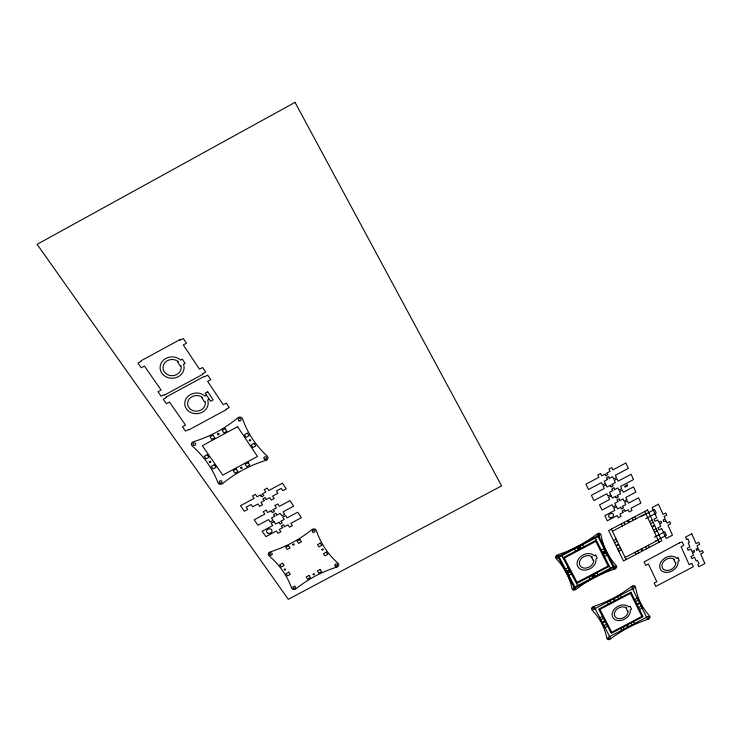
<?xml version="1.0" encoding="UTF-8"?>
<svg xmlns="http://www.w3.org/2000/svg" width="742" height="742" viewBox="0 0 742 742"><rect width="100%" height="100%" fill="white"/><g stroke="black" fill="none" stroke-linecap="round" stroke-linejoin="round"><path stroke-width="1.11" d="M206.545 395.226L204.987 396.07A11.742 10.332 -4.7 0 0 185.852 399.131A11.742 10.332 -4.7 0 0 195.665 413.674A11.742 10.332 -4.7 0 0 207.667 400.049L209.225 399.205M612.382 531.272L645.837 513.603M563.02 557.78L596.345 540.185M640.708 516.766L654.574 509.448L656.234 513.084L645.716 518.639M613.523 540.566L616.222 539.146M649.528 521.57L652.227 520.142M614.571 542.699L617.261 541.28M650.53 523.731L653.229 522.303M565.497 569.031L568.187 567.621M601.317 550.137L604.007 548.718M566.6 571.127L569.281 569.708M602.374 552.252L605.064 550.842M567.148 572.165L569.828 570.756M602.903 553.309L605.593 551.9M567.704 573.204L570.375 571.794M603.432 554.367L606.112 552.948M617.687 549.071L620.368 547.652M653.507 530.178L656.197 528.758M568.799 575.291L571.47 573.881M604.48 556.472L607.16 555.062M618.717 551.176L621.397 549.766M654.5 532.32L657.189 530.901M654.351 537.254L664.767 531.764L666.39 535.316L655.622 540.983M625.154 557.474L658.108 540.111M576.534 583.527L609.358 566.229M599.879 617.798L602.476 616.435M634.614 599.564L637.22 598.191M600.899 619.765L603.496 618.401M635.597 601.558L638.203 600.185M603.96 625.636L606.548 624.272M638.528 607.494L641.125 606.131M604.971 627.584L607.559 626.22M639.502 609.47L642.099 608.106M561.907 555.665L577.61 585.577M574.521 548.997L575.625 551.13M588.944 576.988L590.011 579.048M577.23 547.568L578.324 549.701M591.606 575.588L592.663 577.647M579.929 546.14L581.023 548.273M594.268 574.187L595.325 576.246M607.271 602.152L608.301 604.146M620.702 628.372L621.685 630.301M578.584 546.854L579.678 548.987M592.932 574.883L593.99 576.951M582.637 544.711L583.731 546.854M596.93 572.778L597.978 574.846M609.896 600.77L610.916 602.773M623.28 627.018L624.263 628.956M617.752 596.642L618.763 598.646M631.015 622.965L631.989 624.903M620.377 595.269L621.379 597.273M633.594 621.611L634.568 623.549M595.269 538.043L610.397 568.307M611.334 529.111L626.174 559.561M621.277 523.852L622.325 526.022M634.948 552.317L635.95 554.413M623.994 522.424L625.033 524.594M637.619 550.907L638.621 553.003M632.138 518.12L633.167 520.29M645.633 546.687L646.625 548.792M634.855 516.682L635.885 518.862M648.304 545.277L649.296 547.383M644.826 511.414L659.091 542.226M567.769 571.563C569.439 573.362 569.327 569.151 567.769 571.516M209.272 461.886C211.118 464.381 211.22 459.344 209.272 461.886M217.601 434.042C219.261 436.667 219.864 431.436 217.601 434.042M578.398 548.023C580.188 549.803 579.947 545.518 578.408 547.986M592.747 576.024C594.657 577.647 593.99 573.659 592.765 575.931M240.668 467.877C242.476 470.372 242.653 465.225 240.668 467.877M249.247 440.349C251.167 442.826 251.111 437.734 249.247 440.294M603.524 552.707C605.416 554.395 604.786 550.286 603.534 552.66M603.033 622.13C604.776 623.725 604.396 619.885 603.042 622.093M613.634 599.814C615.415 601.447 614.988 597.412 613.634 599.814M616.76 545.287C618.448 547.086 618.281 542.838 616.76 545.24M627.862 521.459C629.68 523.24 629.244 518.964 627.862 521.459M626.944 626.062C628.864 627.547 628.038 623.79 626.953 626.025M284.223 569.606C286.282 571.655 285.707 567.203 284.232 569.559M637.675 603.951C639.521 605.491 638.825 601.697 637.684 603.867M641.413 549.952C643.258 551.64 642.711 547.522 641.413 549.952M292.775 544.535C294.305 546.835 294.917 542.124 292.775 544.535M652.654 526.347C654.463 528.072 654.054 523.945 652.663 526.31M313.105 574.364C315.081 576.404 314.58 571.98 313.105 574.308M321.861 549.544C323.447 551.77 323.79 547.262 321.861 549.497M295.047 102.359L37.1 244.331L288.286 599.323L501.583 485.88L295.047 102.359M179.805 339.697L140.822 360.9L141.156 361.363L137.993 363.079L141.258 367.763L144.412 366.047L161.088 390.014L157.981 391.693L161.153 396.228L164.251 394.549L164.566 395.004L202.872 374.237L202.566 373.782L205.673 372.094L202.612 367.494L199.496 369.182L183.293 344.909L186.446 343.194L183.293 338.454L180.13 340.17L179.805 339.697M178.154 361.521L177.486 361.873L180.287 366.01L180.946 365.648A9.108 8.106 -1 0 1 171.337 375.684A9.108 8.106 -1 0 1 163.722 364.433A9.108 8.106 -1 0 1 178.154 361.521M182.328 359.249L180.733 360.12A12.02 10.703 -1 0 0 161.172 363.144A12.02 10.703 -1 0 0 171.365 378.262A12.02 10.703 -1 0 0 183.524 364.248L185.11 363.385L182.328 359.249M204.282 376.361L166.023 397.091L166.338 397.545L163.24 399.224L166.375 403.713L169.473 402.043L185.509 425.092L182.458 426.743L185.509 431.102L188.551 429.46L188.858 429.896L226.458 409.575L226.171 409.139L229.222 407.488L226.273 403.064L223.212 404.715L207.63 381.369L210.728 379.691L207.695 375.127L204.588 376.815L204.282 376.361M207.741 391.785L205.172 393.186L210.598 401.237L213.158 399.855L207.741 391.785M202.455 397.443L201.796 397.795L204.486 401.774L205.144 401.422A8.904 7.828 -4.7 0 1 195.656 411.179A8.904 7.828 -4.7 0 1 188.338 400.355A8.904 7.828 -4.7 0 1 202.455 397.443M213.047 435.202L210.023 436.834L211.795 439.422L214.818 437.789L213.047 435.202M225.16 428.672L222.136 430.304L223.889 432.892L226.913 431.26L225.16 428.672M237.579 426.687L202.325 445.701L222.767 475.13L257.465 456.469L237.579 426.687M207.231 454.753L204.226 456.367L205.998 458.899L208.994 457.285L207.231 454.753M247.346 433.133L244.331 434.756L246.047 437.326L249.052 435.702L247.346 433.133M214.252 464.854L211.266 466.458L213.019 468.963L215.996 467.358L214.252 464.854M254.154 443.373L251.158 444.987L252.846 447.519L255.842 445.914L254.154 443.373M236.216 469.037L233.238 470.632L234.945 473.118L237.913 471.522L236.216 469.037M248.106 462.637L245.129 464.242L246.817 466.727L249.794 465.132L248.106 462.637M255.424 494.376L252.493 495.953L254.154 498.364L240.501 505.682L244.387 511.247L247.791 509.429L246.205 507.157L251.074 504.551L252.642 506.823L257.993 503.957L259.626 506.35L262.538 504.792L260.906 502.399L264.551 500.442L262.872 499.162L264.653 497.659L265.525 497.743L266.016 499.663L269.661 497.706L271.284 500.099L274.197 498.541L272.583 496.138L277.935 493.272L276.395 490.972L281.264 488.357L282.804 490.657L286.208 488.83L282.461 483.181L268.78 490.508L267.148 488.088L264.217 489.664L265.859 492.085L262.195 494.042L263.883 495.331L262.102 496.834L260.618 495.851L261.212 495.535L260.73 494.831L257.075 496.788L255.424 494.376M266.109 510.162L263.197 511.72L264.829 514.085L254.2 519.78L258.003 525.253L268.595 519.586L270.209 521.932L273.093 520.383L271.489 518.037L275.106 516.098L273.446 514.846L275.217 513.362L276.07 513.436L276.553 515.328L280.17 513.39L281.756 515.746L284.65 514.197L283.064 511.841L293.674 506.165L289.983 500.618L279.335 506.313L277.731 503.939L274.818 505.497L276.432 507.871L272.806 509.81L274.466 511.08L272.694 512.564L271.229 511.6L271.822 511.284L271.349 510.589L267.723 512.537L266.109 510.162M274.002 521.709L271.108 523.249L272.713 525.586L262.158 531.235L265.905 536.642L276.432 531.012L278.027 533.322L280.893 531.791L279.307 529.473L282.897 527.553L281.255 526.319L283.017 524.844L283.871 524.919L284.334 526.783L287.933 524.863L289.501 527.191L292.376 525.651L290.808 523.323L301.354 517.684L297.709 512.212L287.126 517.879L285.549 515.532L282.656 517.072L284.242 519.419L280.643 521.348L282.285 522.591L280.522 524.065L279.075 523.11L279.66 522.795L279.196 522.118L275.597 524.047L274.002 521.709M288.527 545.667L285.679 547.188L287.247 549.46L290.085 547.939L288.527 545.667M299.926 539.582L297.078 541.103L298.618 543.385L301.465 541.864L299.926 539.582M282.554 563.261L279.725 564.773L281.283 567.009L284.112 565.497L282.554 563.261M320.312 543.125L317.474 544.637L318.986 546.9L321.815 545.389L320.312 543.125M288.749 572.165L285.939 573.668L287.479 575.875L290.289 574.373L288.749 572.165M326.313 552.15L323.493 553.653L324.987 555.888L327.797 554.395L326.313 552.15M308.941 575.477L306.149 576.97L307.652 579.159L310.444 577.675L308.941 575.477M320.145 569.513L317.344 571.006L318.837 573.204L321.638 571.72L320.145 569.513M600.612 473.507L597.82 474.991L598.924 477.282L585.92 484.174L588.517 489.479L601.484 482.615L602.569 484.888L605.351 483.422L604.257 481.141L607.735 479.304L606.437 478.08L608.217 476.661L608.969 476.735L609.126 478.562L612.595 476.716L613.68 479.007L616.454 477.533L615.378 475.251L628.363 468.36L625.886 462.98L612.864 469.89L611.779 467.581L608.987 469.065L610.072 471.374L606.585 473.22L607.884 474.444L606.103 475.872L604.943 474.926L605.509 474.63L605.194 473.962L601.706 475.808L600.612 473.507M605.982 484.739L603.209 486.205L604.294 488.468L591.374 495.313L593.943 500.553L606.817 493.736L607.893 495.981L610.657 494.524L609.581 492.271L613.031 490.443L611.751 489.238L613.523 487.828L614.265 487.911L614.413 489.711L617.873 487.884L618.93 490.137L621.694 488.681L620.637 486.418L633.538 479.582L631.09 474.277L618.142 481.131L617.075 478.859L614.302 480.324L615.378 482.597L611.909 484.433L613.189 485.648L611.427 487.058L610.276 486.131L610.842 485.834L610.527 485.166L607.058 487.002L605.982 484.739M627.185 484.934L624.671 486.27L625.07 487.114L627.574 485.787L627.185 484.934M611.278 495.823L608.523 497.279L609.599 499.514L599.508 504.857L602.031 510.032L612.094 504.718L613.152 506.934L615.897 505.478L614.83 503.262L618.262 501.444L617.001 500.256L618.754 498.865L619.496 498.939L619.635 500.72L623.076 498.902L624.124 501.128L626.869 499.681L625.821 497.455L635.894 492.122L633.473 486.882L623.363 492.234L622.306 489.98L619.551 491.445L620.609 493.69L617.168 495.508L618.438 496.704L616.676 498.105L615.535 497.186L616.101 496.89L615.786 496.24L612.345 498.058L611.278 495.823M616.491 506.73L613.755 508.177L614.812 510.385L604.786 515.69L607.281 520.801L617.279 515.523L618.327 517.712L621.054 516.274L620.006 514.076L623.419 512.277L622.158 511.108L623.911 509.717L624.643 509.791L624.783 511.553L628.196 509.754L629.235 511.952L631.961 510.505L630.923 508.307L640.94 503.02L638.547 497.845L628.502 503.15L627.454 500.933L624.718 502.38L625.766 504.597L622.343 506.415L623.595 507.593L621.842 508.975L620.72 508.075L620.971 507.138L617.548 508.947L616.491 506.73M598.525 535.418L557.928 556.852L574.429 588.128L614.293 567.129L598.525 535.418M647.543 509.977L608.616 530.539L623.512 560.961L661.762 540.816L647.543 509.977M658.46 504.217L652.107 507.574L656.772 517.749L654.064 519.177L655.056 521.338L657.755 519.919L658.998 522.618L660.593 521.227L661.243 521.431L661.484 523.184L659.49 523.694L660.714 526.384L658.024 527.803L659.007 529.946L661.697 528.527L666.242 538.46L672.484 535.168L667.976 525.215L670.666 523.796L669.692 521.645L667.002 523.073L665.778 520.374L665.194 521.227L663.534 521.561L663.292 519.799L665.286 519.298L664.062 516.59L666.77 515.161L665.787 512.991L663.079 514.419L658.46 504.217M597.987 536.605L559.208 557.084L574.957 586.978L613.059 566.907L597.987 536.605M595.798 541.382L564.291 558.012L577.063 582.368L608.125 566.007L595.798 541.382M592.125 556.964L591.559 557.261L593.146 560.377L593.711 560.08A7.541 5.862 -28.9 0 1 584.798 568.149A7.541 5.862 -28.9 0 1 580.485 559.663A7.541 5.862 -28.9 0 1 592.125 556.964M595.705 555.072L594.333 555.795A9.952 7.735 -28.9 0 0 578.686 558.745A9.952 7.735 -28.9 0 0 584.455 570.153A9.952 7.735 -28.9 0 0 595.919 558.912L597.273 558.197L595.705 555.072M691.757 533.804L685.543 537.078L686.638 539.536L687.908 538.868L689.466 542.365L688.196 543.033L689.902 546.863L687.259 548.264L688.186 550.341L690.83 548.95L691.989 551.547L694.197 550.388L694.401 552.085L692.453 552.586L693.603 555.164L690.969 556.556L691.887 558.615L694.521 557.233L696.209 560.998L697.461 560.34L698.973 563.753L697.721 564.412L698.788 566.786L704.9 563.577L700.671 554.005L703.314 552.614L702.405 550.545L699.762 551.937L698.621 549.34L696.413 550.499L696.209 548.811L698.157 548.301L697.016 545.704L699.66 544.313L698.741 542.216L696.089 543.617L691.757 533.804M679.357 542.931L644.084 561.926L645.735 565.376L648.378 563.985L656.8 581.7L654.184 583.073L655.789 586.43L693.325 566.721L691.794 563.317L689.17 564.699L681.082 546.78L683.744 545.379L682.176 541.883L679.357 542.931M674.432 559.524L673.875 559.811L675.276 562.863L675.832 562.575A7.42 5.621 -31.6 0 1 666.928 570.487A7.42 5.621 -31.6 0 1 663.125 562.176A7.42 5.621 -31.6 0 1 674.432 559.524M677.947 557.669L676.611 558.374A9.794 7.411 -31.6 0 0 661.419 561.277A9.794 7.411 -31.6 0 0 666.52 572.444A9.794 7.411 -31.6 0 0 678.002 561.434L679.338 560.729L677.947 557.669M632.611 588.833L595.056 608.57L609.683 636.599L646.597 617.242L632.611 588.833M630.988 592.227L598.711 609.182L611.25 633.325L643.054 616.648L630.988 592.227M630.44 593.359L599.926 609.386L611.779 632.23L641.876 616.454L630.44 593.359M626.665 608.088L626.109 608.375L627.584 611.297L628.131 611.009A7.299 5.491 -28.8 0 1 619.44 618.726A7.299 5.491 -28.8 0 1 615.443 610.768A7.299 5.491 -28.8 0 1 626.665 608.088M630.125 606.27L628.799 606.965A9.627 7.244 -28.8 0 0 613.727 609.924A9.627 7.244 -28.8 0 0 619.078 620.618A9.627 7.244 -28.8 0 0 630.264 609.896L631.581 609.201L630.125 606.27M598.349 536.494A1.28 1.002 -30.1 0 0 599.657 534.815A1.28 1.002 -30.1 0 0 597.579 534.936A1.28 1.002 -30.1 0 0 598.349 536.494M614.107 568.168A1.252 0.965 -29.7 0 0 615.396 566.545A1.252 0.965 -29.7 0 0 613.365 566.675A1.252 0.965 -29.7 0 0 614.107 568.168M574.178 589.157A1.252 0.965 -27.7 0 0 575.569 587.599A1.252 0.965 -27.7 0 0 573.547 587.608A1.252 0.965 -27.7 0 0 574.178 589.157M557.771 557.919A1.271 1.002 -27.9 0 0 559.06 556.259A1.271 1.002 -27.9 0 0 556.964 556.389A1.271 1.002 -27.9 0 0 557.771 557.919M614.645 569.077A2.504 1.929 -29.7 0 0 616.268 565.608A102.442 78.717 -34.4 0 1 600.927 534.648A2.56 2.003 -30.1 0 0 597.162 533.925A106.7 87.556 -29.8 0 1 557.511 554.868A2.551 2.003 -27.9 0 0 555.943 558.401A100.56 78.262 -23 0 1 572.073 588.888A2.495 1.929 -27.7 0 0 575.792 589.528A96.182 71.204 -28.3 0 1 614.645 569.077M648.081 619.273A2.43 1.809 -29.5 0 0 649.704 615.99A99.057 73.671 -33.5 0 1 635.477 586.95A2.476 1.874 -29.8 0 0 631.869 586.31A103.055 81.629 -29.6 0 1 593.47 606.492A2.467 1.874 -27.9 0 0 591.903 609.85A97.276 73.263 -23.8 0 1 606.882 638.435A2.421 1.809 -27.8 0 0 610.443 639.001A93.214 66.836 -28.2 0 1 648.081 619.273M593.674 609.367A1.234 0.937 -27.9 0 0 594.936 607.791A1.234 0.937 -27.9 0 0 592.923 607.93A1.234 0.937 -27.9 0 0 593.674 609.367M608.978 638.658A1.206 0.9 -27.8 0 0 610.23 637.128A1.206 0.9 -27.8 0 0 608.255 637.276A1.206 0.9 -27.8 0 0 608.978 638.658M647.59 618.429A1.215 0.9 -29.5 0 0 648.851 616.88A1.215 0.9 -29.5 0 0 646.894 617.019A1.215 0.9 -29.5 0 0 647.59 618.429M632.963 588.721A1.234 0.937 -29.8 0 0 634.252 587.126A1.234 0.937 -29.8 0 0 632.249 587.256A1.234 0.937 -29.8 0 0 632.963 588.721M610.842 517.777A2.578 2.031 -31.2 0 0 613.244 514.271A2.578 2.031 -31.2 0 0 609.034 514.763A2.578 2.031 -31.2 0 0 610.842 517.777M266.007 460.3A2.857 2.458 -11.5 0 0 267.315 456.219A115.019 102.192 -19.8 0 1 242.523 418.766A2.922 2.56 -8.9 0 0 237.774 417.792A124.415 111.69 2.3 0 1 193.393 441.75A2.931 2.532 -5.7 0 0 192.178 445.933A117.616 97.202 -2 0 1 217.972 482.754A2.866 2.439 -8.4 0 0 222.628 483.617A108.87 89.754 -14 0 1 266.007 460.3M193.616 445.274A1.465 1.271 -5.7 0 0 195.767 444.059A1.465 1.271 -5.7 0 0 193.523 443.085A1.465 1.271 -5.7 0 0 193.616 445.274M220.105 483.042A1.428 1.215 -8.4 0 0 222.118 481.734A1.428 1.215 -8.4 0 0 219.864 480.946A1.428 1.215 -8.4 0 0 220.105 483.042M264.69 459.15A1.428 1.224 -11.5 0 0 266.61 457.721A1.428 1.224 -11.5 0 0 264.319 457.063A1.428 1.224 -11.5 0 0 264.69 459.15M239.128 420.807A1.456 1.28 -8.9 0 0 241.187 419.453A1.456 1.28 -8.9 0 0 238.896 418.599A1.456 1.28 -8.9 0 0 239.128 420.807M268.298 533.34A2.764 2.3 -12.3 0 0 272.017 530.595A2.764 2.3 -12.3 0 0 267.593 529.426A2.764 2.3 -12.3 0 0 268.298 533.34M336.803 567.073A2.671 2.18 -16.4 0 0 338.129 563.391A107.878 90.042 -22.3 0 1 316.277 530.391A2.727 2.263 -15.2 0 0 311.909 529.612A114.973 98.825 -9.3 0 1 270.162 551.909A2.736 2.245 -12.5 0 0 268.901 555.675A109.204 86.666 -8.6 0 1 291.643 588.128A2.671 2.161 -14 0 0 295.937 588.814A102.257 79.848 -17.4 0 1 336.803 567.073M270.431 555.118A1.363 1.122 -12.5 0 0 272.268 553.764A1.363 1.122 -12.5 0 0 270.079 553.198A1.363 1.122 -12.5 0 0 270.431 555.118M293.693 588.378A1.336 1.085 -14 0 0 295.502 587.061A1.336 1.085 -14 0 0 293.378 586.532A1.336 1.085 -14 0 0 293.693 588.378M335.699 566.09A1.336 1.085 -16.4 0 0 337.415 564.671A1.336 1.085 -16.4 0 0 335.254 564.254A1.336 1.085 -16.4 0 0 335.699 566.09M313.254 532.329A1.363 1.132 -15.2 0 0 314.998 530.864A1.363 1.132 -15.2 0 0 312.781 530.419A1.363 1.132 -15.2 0 0 313.254 532.329"/></g></svg>
